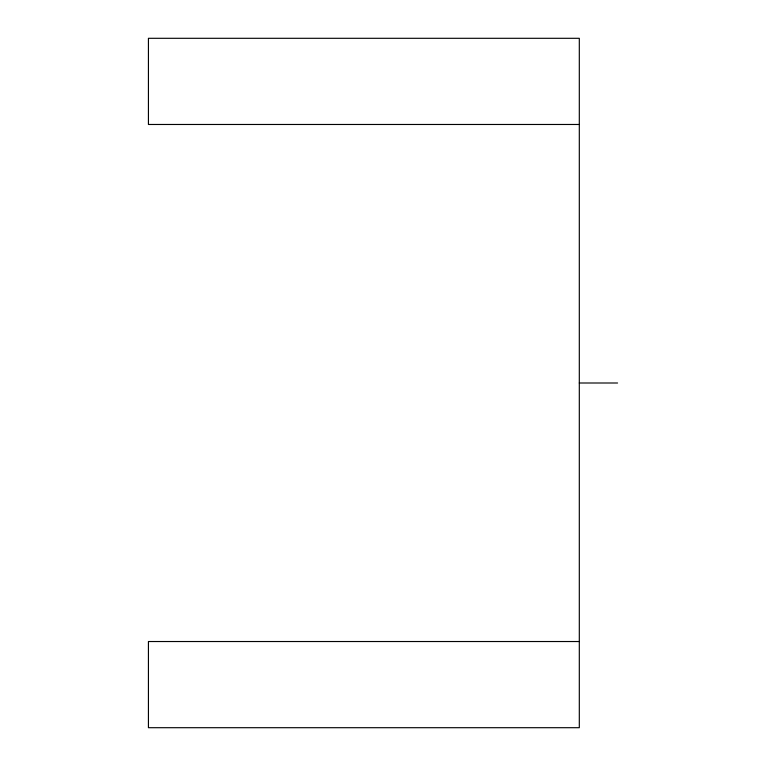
<?xml version="1.0" encoding="UTF-8"?>
<svg xmlns="http://www.w3.org/2000/svg" width="766" height="766" viewBox="0 0 766 766"><rect width="100%" height="100%" fill="white"/><g stroke="black" fill="none" stroke-linecap="round" stroke-linejoin="round"><path stroke-width="1.15" d="M579.307 124.475L148.432 124.475L148.432 38.3L579.307 38.3L579.307 727.7L148.432 727.7L148.432 641.525L579.307 641.525M579.307 383L617.568 383"/></g></svg>
